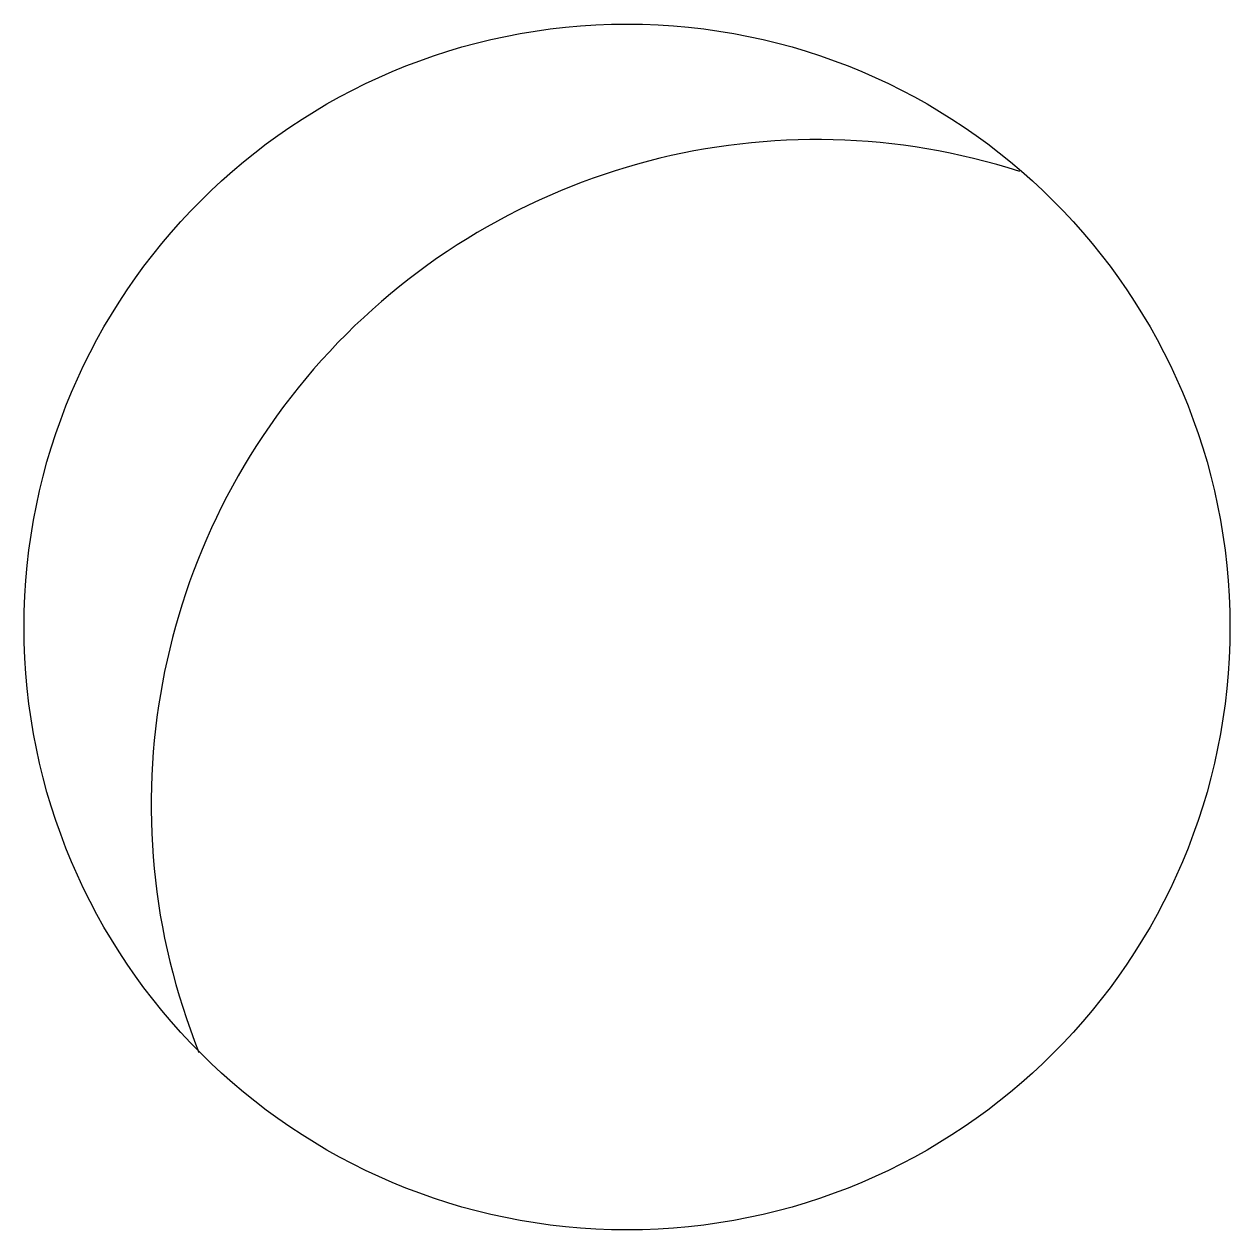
# Model space of a CAD drawing. Header units: metres. Extents: x 13216.02 to 13221.24, y 18549.1 to 18554.32.
import ezdxf

# ---------------------------------------------------------------- set-up
doc = ezdxf.new("R2010")
doc.units = ezdxf.units.M
doc.layers.add('PUB_DIM', color=90, linetype='Continuous')

msp = doc.modelspace()

# ---------------------------------------------------------------- linework, layer by layer
at = {"layer": 'PUB_DIM'}
msp.add_circle((13218.63, 18551.71), 2.61, dxfattribs=at)
msp.add_arc((13219.45, 18550.94), 2.88, 72.2, 201.85, dxfattribs=at)

doc.saveas('drawing.dxf')
